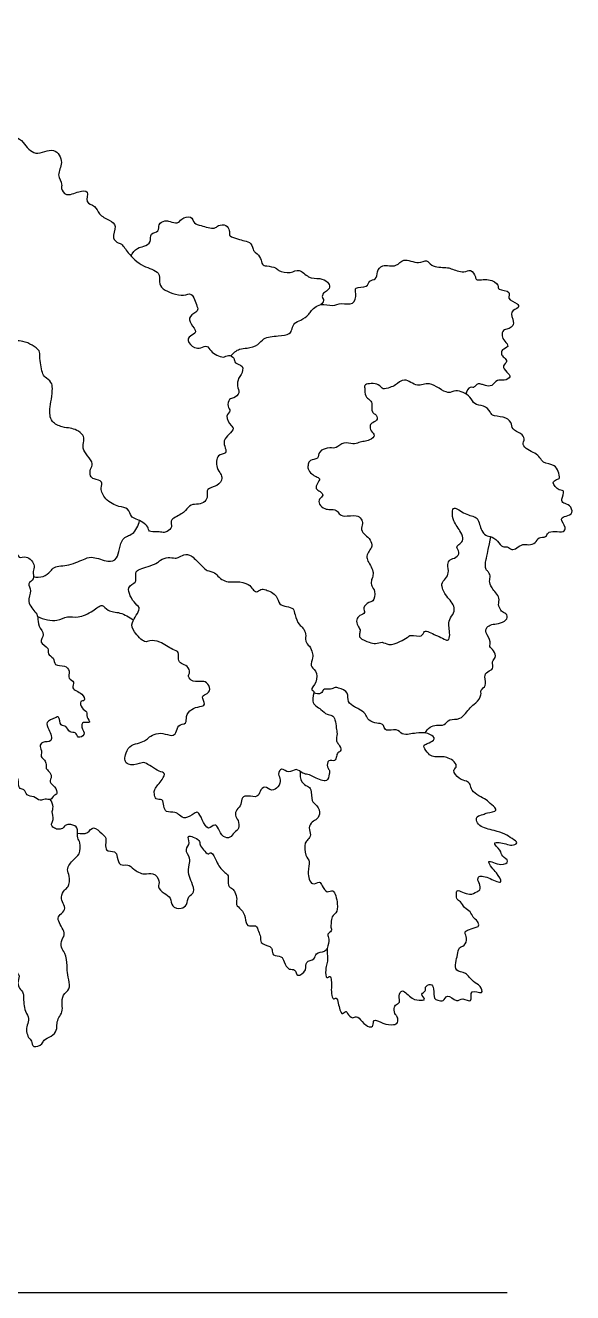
# Model space of a CAD drawing. Header units: millimetres. Extents: x 34 to 295, y 0 to 64.
# Drawn here: x 51.13 to 58.48, y 23.95 to 40.98 of the extents above; entities that cross this region are included whole.
import ezdxf

# ---------------------------------------------------------------- set-up
doc = ezdxf.new("R2010")
doc.units = ezdxf.units.MM
doc.layers.add('AG-DIAGRAM', color=7, linetype='Continuous', true_color=0xfecc66)
doc.layers.add('AG-PLANTS', color=7, linetype='Continuous', true_color=0x66ccff)

msp = doc.modelspace()

# ---------------------------------------------------------------- linework, layer by layer
at = {"layer": 'AG-DIAGRAM'}
msp.add_lwpolyline([(37.015, 23.945), (57.603, 23.945)], dxfattribs=at)
at = {"layer": 'AG-PLANTS'}
for points, knots in [([(44.904, 35.562), (44.883, 35.518), (44.831, 35.413), (44.607, 35.448), (44.555, 35.352), (44.42, 35.368), (44.355, 35.378), (44.253, 35.359), (44.204, 35.33), (44.102, 35.385), (44.073, 35.469), (43.966, 35.524), (43.857, 35.554), (43.737, 35.586), (43.693, 35.687), (43.501, 35.702), (43.387, 35.696), (43.306, 35.771), (43.249, 35.849), (42.916, 35.869), (42.829, 35.87), (42.623, 36.048), (42.42, 35.986), (42.259, 36.093), (42.157, 36.193), (42.381, 36.245), (42.379, 36.343), (42.506, 36.334), (42.47, 36.421), (42.402, 36.453), (42.351, 36.505), (42.286, 36.633), (42.415, 36.686), (42.345, 36.737), (42.269, 36.771), (42.121, 36.752), (41.98, 36.78), (41.877, 36.831), (41.983, 36.923), (42.088, 37.009), (42.189, 37.105), (42.268, 37.135), (42.234, 37.276), (42.052, 37.268), (42.06, 37.467), (42.064, 37.549), (41.965, 37.608), (42.139, 37.684), (42.261, 37.758), (42.229, 37.844), (42.176, 37.921), (42.336, 37.925), (42.53, 38.011), (42.702, 37.937), (42.78, 37.933), (42.974, 37.913), (42.988, 38.07), (42.844, 38.146), (42.996, 38.181), (43.014, 38.313), (43.207, 38.301), (43.227, 38.425), (43.174, 38.526), (43.425, 38.535), (43.388, 38.713), (43.527, 38.829), (43.712, 38.862), (43.82, 38.967), (43.678, 39.037), (43.621, 39.096), (43.671, 39.179), (43.833, 39.215), (43.867, 39.324), (43.904, 39.397), (43.907, 39.547), (43.792, 39.609), (43.728, 39.625), (43.691, 39.706), (43.62, 39.789), (43.874, 39.784), (44.089, 39.814), (44.231, 39.731), (44.413, 39.777), (44.494, 39.823), (44.787, 39.761), (44.988, 39.897), (45.132, 39.864), (45.619, 39.81), (45.704, 40.026), (45.838, 40.107), (45.978, 40.21), (45.871, 40.332), (45.906, 40.447), (46.021, 40.513), (45.918, 40.602), (46.065, 40.717), (46.192, 40.706), (46.257, 40.823), (46.273, 40.955), (46.416, 41), (46.607, 40.905), (46.692, 41.013), (46.866, 40.879), (47.194, 40.854), (47.325, 40.989), (47.489, 40.856), (47.78, 40.845), (47.863, 40.917), (48.051, 40.788), (47.987, 40.688), (47.977, 40.609), (48.029, 40.564), (48.224, 40.641), (48.283, 40.769), (48.426, 40.761), (48.502, 40.937), (48.632, 40.875), (48.557, 40.766), (48.45, 40.631), (48.342, 40.474), (48.456, 40.356), (48.328, 40.232), (48.498, 40.143), (48.626, 40.276), (48.664, 40.317), (48.832, 40.281), (48.958, 40.318), (48.953, 40.47), (49.21, 40.365), (49.247, 40.533), (49.273, 40.68), (49.503, 40.638), (49.521, 40.601), (49.718, 40.587), (49.756, 40.688), (49.971, 40.721), (50.067, 40.797), (50.111, 40.652), (50.042, 40.519), (49.978, 40.389), (49.841, 40.332), (49.909, 40.192), (49.811, 40.131), (49.722, 40.099), (49.717, 39.934), (49.765, 39.87), (49.944, 39.952), (49.98, 40.143), (50.181, 40.123), (50.318, 40.139), (50.361, 40.317), (50.617, 40.243), (50.485, 40.054), (50.609, 39.95), (50.722, 39.935), (50.712, 39.739), (50.802, 39.703), (50.837, 39.508), (50.894, 39.389), (51.005, 39.502), (51.107, 39.407), (51.251, 39.197), (51.521, 39.374), (51.654, 39.13), (51.539, 38.981), (51.632, 38.847), (51.6, 38.79), (51.679, 38.671), (51.833, 38.755), (51.998, 38.77), (51.917, 38.589), (52.079, 38.566), (52.108, 38.431), (52.256, 38.369), (52.369, 38.287), (52.279, 38.123), (52.377, 38.054), (52.428, 38.047), (52.512, 37.91), (52.694, 37.733), (52.944, 37.681), (52.924, 37.529), (52.96, 37.422), (53.253, 37.322), (53.368, 37.411), (53.435, 37.207), (53.458, 37.137), (53.318, 37.081), (53.343, 36.966), (53.454, 36.854), (53.338, 36.812), (53.293, 36.742), (53.397, 36.637), (53.484, 36.642), (53.579, 36.688), (53.611, 36.594), (53.788, 36.493), (53.852, 36.564), (53.945, 36.515), (53.931, 36.432), (54.073, 36.418), (54.034, 36.282), (53.989, 36.239), (53.965, 36.132), (54.023, 36.042), (53.931, 35.965), (53.864, 35.968), (53.837, 35.857), (53.9, 35.8), (53.804, 35.73), (53.889, 35.603), (53.938, 35.561), (53.865, 35.482), (53.783, 35.405), (53.813, 35.304), (53.84, 35.219), (53.689, 35.22), (53.693, 35.032), (53.752, 34.955), (53.784, 34.892), (53.714, 34.777), (53.552, 34.764), (53.583, 34.653), (53.547, 34.575), (53.454, 34.536), (53.348, 34.552), (53.284, 34.457), (53.226, 34.412), (53.146, 34.371), (53.068, 34.325), (53.11, 34.235), (53.036, 34.173), (52.978, 34.162), (52.906, 34.18), (52.777, 34.167), (52.793, 34.252), (52.618, 34.353), (52.544, 34.369), (52.517, 34.503), (52.378, 34.503), (52.197, 34.599), (52.129, 34.755), (52.18, 34.858), (52.048, 34.878), (51.995, 34.922), (51.996, 35.019), (52.048, 35.092), (51.962, 35.197), (51.888, 35.293), (51.921, 35.394), (51.91, 35.479), (51.819, 35.544), (51.73, 35.57), (51.624, 35.576), (51.479, 35.643), (51.457, 35.744), (51.452, 35.827), (51.482, 35.959), (51.494, 36.1), (51.486, 36.188), (51.386, 36.254), (51.35, 36.312), (51.314, 36.527), (51.331, 36.612), (51.214, 36.687), (51.098, 36.748), (50.905, 36.74), (50.81, 36.664), (50.828, 36.591), (50.74, 36.525), (50.554, 36.578), (50.562, 36.439), (50.456, 36.371), (50.334, 36.41), (50.313, 36.572), (50.139, 36.56), (50.067, 36.688), (49.975, 36.734), (49.871, 36.732), (49.823, 36.773), (49.761, 36.861), (49.719, 36.95), (49.628, 36.989), (49.571, 37.008), (49.507, 37.037), (49.386, 37.07), (49.347, 37.104), (49.307, 37.143), (49.193, 37.17), (49.06, 37.189), (49.036, 37.29), (49.029, 37.378), (49.072, 37.435), (48.994, 37.496), (49.039, 37.557), (49.093, 37.627), (49.07, 37.691), (48.989, 37.754), (48.926, 37.803), (48.946, 37.901), (48.628, 37.894), (48.554, 38.03), (48.307, 38.062), (48.366, 37.946), (48.175, 37.955), (48.069, 37.931), (48.091, 37.79), (47.957, 37.746), (47.845, 37.678), (47.825, 37.57), (47.86, 37.485), (47.775, 37.439), (47.838, 37.344), (47.928, 37.313), (48.117, 37.284), (48.124, 37.235), (48.211, 37.102), (48.346, 37.189), (48.473, 37.044), (48.537, 37.02), (48.636, 36.992), (48.693, 36.918), (48.711, 36.877)], [0, 0, 0, 0, 0.51547, 1.107282, 1.512801, 1.975847, 2.339963, 2.759761, 3.073538, 3.499727, 3.89588, 4.345979, 4.809599, 5.264192, 5.681508, 6.251353, 6.710741, 7.125966, 7.541191, 8.293333, 8.719454, 9.376015, 9.976659, 10.563825, 10.95838, 11.515674, 11.890511, 12.281547, 12.610807, 12.980708, 13.353152, 13.814035, 14.219632, 14.531026, 14.925835, 15.440162, 15.967623, 16.34246, 16.776108, 17.300567, 17.79992, 18.155094, 18.588103, 19.093243, 19.637465, 20.027629, 20.374633, 20.89371, 21.393729, 21.767276, 22.10054, 22.561423, 23.198723, 23.750312, 24.146215, 24.687995, 25.137407, 25.574397, 25.987647, 26.440682, 26.96697, 27.393292, 27.763297, 28.32836, 28.825187, 29.366941, 29.965409, 30.390687, 30.867349, 31.23358, 31.600312, 32.134212, 32.562856, 32.953212, 33.445814, 33.907176, 34.243801, 34.646809, 34.979845, 35.573142, 36.227339, 36.756502, 37.311709, 37.72328, 38.435244, 39.068279, 39.593766, 40.491138, 41.08314, 41.620201, 42.121321, 42.598844, 43.04386, 43.472628, 43.859426, 44.372166, 44.842542, 45.301708, 45.773675, 46.253008, 46.844665, 47.258827, 47.845367, 48.607568, 49.127054, 49.702812, 50.411525, 50.834548, 51.398087, 51.819741, 52.180291, 52.47867, 53.06697, 53.555736, 54.019976, 54.555392, 54.944767, 55.371306, 55.959294, 56.509239, 56.982931, 57.452849, 57.923605, 58.475447, 58.781575, 59.323133, 59.783848, 60.197674, 60.793423, 61.282866, 61.761622, 62.343511, 62.631846, 63.178133, 63.593295, 64.2106, 64.617546, 65.054047, 65.582781, 66.096517, 66.560361, 67.017134, 67.430961, 67.832263, 68.347629, 68.675616, 69.220732, 69.772574, 70.331313, 70.808981, 71.314883, 71.863489, 72.407033, 72.892577, 73.312957, 73.849865, 74.239909, 74.836667, 75.253152, 75.690792, 76.151749, 76.780874, 77.442666, 78.034133, 78.58729, 79.079416, 79.400616, 79.83019, 80.380878, 80.834416, 81.307157, 81.76952, 82.238677, 82.770997, 83.229092, 83.750202, 84.159869, 84.4526, 84.965276, 85.661913, 86.294212, 86.755678, 87.191227, 87.909844, 88.343301, 88.905576, 89.250063, 89.709237, 90.137426, 90.609031, 91.007589, 91.35742, 91.829372, 92.229237, 92.61576, 93.001107, 93.574184, 93.946326, 94.326952, 94.668866, 95.09765, 95.536313, 95.88675, 96.310977, 96.719961, 97.137277, 97.466536, 97.876655, 98.218569, 98.60446, 99.097632, 99.407813, 99.811921, 100.257856, 100.681331, 101.019138, 101.450083, 101.979272, 102.402953, 102.73409, 103.195185, 103.685922, 104.080477, 104.461197, 104.87289, 105.296366, 105.72515, 106.09402, 106.503232, 106.871478, 107.247592, 107.632939, 107.953718, 108.330611, 108.769274, 109.092081, 109.675512, 110.045516, 110.483499, 110.953259, 111.559156, 112.094255, 112.477018, 112.912082, 113.258075, 113.655141, 114.030332, 114.50162, 114.964667, 115.383437, 115.762326, 116.196132, 116.603079, 117.043991, 117.56325, 117.974822, 118.357585, 118.852872, 119.362766, 119.750384, 120.187739, 120.550135, 121.168447, 121.552337, 122.017446, 122.517365, 123.099254, 123.533061, 123.862165, 124.27098, 124.801793, 125.222173, 125.667549, 126.106225, 126.595668, 127.100279, 127.593022, 128.017467, 128.436452, 128.766079, 129.202747, 129.624988, 130.035658, 130.3618, 130.723783, 131.196185, 131.496502, 131.800407, 132.264262, 132.739105, 133.144039, 133.542607, 133.863613, 134.230115, 134.570622, 134.963013, 135.285555, 135.719409, 136.087655, 136.42092, 137.107545, 137.662054, 138.228123, 138.546351, 139.07732, 139.497048, 139.934598, 140.411804, 140.893167, 141.320426, 141.696833, 142.049069, 142.440192, 142.880691, 143.442175, 143.728921, 144.207651, 144.680835, 145.229613, 145.588106, 146.004849, 146.497836, 146.497836, 146.497836, 146.497836]), ([(52.548, 37.882), (52.567, 37.923), (52.63, 37.999), (52.719, 38.004), (52.829, 38.062), (52.79, 38.195), (52.94, 38.199), (52.902, 38.314), (53.004, 38.363), (53.069, 38.349), (53.178, 38.307), (53.219, 38.388), (53.367, 38.435), (53.392, 38.31), (53.489, 38.294), (53.671, 38.234), (53.717, 38.3), (53.834, 38.311), (53.875, 38.226), (53.87, 38.177), (53.876, 38.143), (53.986, 38.108), (54.067, 38.087), (54.174, 38.065), (54.189, 37.948), (54.227, 37.928), (54.301, 37.854), (54.301, 37.762), (54.372, 37.746), (54.5, 37.732), (54.528, 37.678), (54.694, 37.637), (54.811, 37.728), (54.928, 37.574), (55.082, 37.59), (55.195, 37.541), (55.231, 37.461), (55.177, 37.407), (55.146, 37.398), (55.102, 37.335), (55.155, 37.283), (55.115, 37.241), (55.097, 37.229)], [0, 0, 0, 0, 0.493238, 0.896951, 1.33149, 1.756599, 2.180279, 2.571403, 2.976922, 3.335302, 3.7551, 4.137226, 4.605373, 5.014052, 5.430795, 5.996691, 6.349521, 6.771343, 7.156052, 7.450632, 7.672268, 8.110745, 8.523649, 8.940208, 9.365051, 9.639665, 10.062831, 10.443469, 10.782922, 11.252586, 11.574681, 12.099815, 12.570609, 13.099437, 13.621893, 14.080618, 14.440685, 14.781073, 15.032482, 15.36663, 15.689514, 16.035569, 16.035569, 16.035569, 16.035569]), ([(53.889, 36.54), (53.92, 36.579), (54.006, 36.643), (54.105, 36.636), (54.267, 36.681), (54.323, 36.788), (54.521, 36.809), (54.686, 36.819), (54.713, 36.903), (54.74, 36.989), (54.831, 37.013), (54.938, 37.088), (54.956, 37.138), (55.095, 37.266), (55.259, 37.193), (55.369, 37.263), (55.549, 37.205), (55.58, 37.373), (55.541, 37.477), (55.734, 37.448), (55.741, 37.558), (55.851, 37.561), (55.852, 37.673), (55.921, 37.781), (56.124, 37.719), (56.202, 37.871), (56.41, 37.76), (56.528, 37.848), (56.577, 37.731), (56.787, 37.729), (56.847, 37.717), (57.021, 37.641), (57.112, 37.719), (57.185, 37.605), (57.176, 37.544), (57.36, 37.588), (57.494, 37.501), (57.47, 37.416), (57.673, 37.42), (57.588, 37.293), (57.745, 37.254), (57.772, 37.179), (57.621, 37.145), (57.701, 37), (57.675, 36.929), (57.614, 36.9), (57.545, 36.893), (57.524, 36.802), (57.566, 36.738), (57.643, 36.658), (57.529, 36.629), (57.519, 36.559), (57.56, 36.517), (57.62, 36.46), (57.526, 36.406), (57.594, 36.319), (57.671, 36.255), (57.558, 36.197), (57.465, 36.231), (57.404, 36.122), (57.338, 36.133), (57.31, 36.139)], [0, 0, 0, 0, 0.516204, 0.945713, 1.474691, 1.918499, 2.509909, 3.038183, 3.408188, 3.791427, 4.197957, 4.669859, 4.988086, 5.531128, 6.067364, 6.540253, 7.059144, 7.554309, 7.924621, 8.425097, 8.808337, 9.191577, 9.607599, 10.047976, 10.61327, 11.090476, 11.690423, 12.138048, 12.544578, 13.133788, 13.501303, 14.058838, 14.467822, 14.905558, 15.177005, 15.717314, 16.226913, 16.54706, 17.046579, 17.428612, 17.914978, 18.216434, 18.655158, 19.14039, 19.490828, 19.828905, 20.164532, 20.534947, 20.920838, 21.296168, 21.684213, 22.00671, 22.334798, 22.670426, 23.027898, 23.439368, 23.8107, 24.215044, 24.620564, 25.046078, 25.439954, 25.439954, 25.439954, 25.439954]), ([(47.93, 36.747), (47.888, 36.754), (47.822, 36.766), (47.704, 36.674), (47.541, 36.678), (47.443, 36.584), (47.347, 36.569), (47.301, 36.494), (47.306, 36.408), (47.37, 36.349), (47.261, 36.293), (47.248, 36.228), (47.271, 36.142), (47.207, 36.077), (47.103, 36.127), (47.004, 36.027), (47.022, 35.929), (46.95, 35.907), (46.928, 35.783), (47.021, 35.633), (47.167, 35.628), (47.1, 35.467), (47.229, 35.403), (47.252, 35.342), (47.216, 35.255), (47.056, 35.33), (47.008, 35.405), (46.902, 35.377), (46.888, 35.504), (46.778, 35.47), (46.77, 35.366), (46.648, 35.41), (46.575, 35.276), (46.465, 35.321), (46.402, 35.187), (46.294, 35.196), (46.194, 35.102), (46.073, 35.112), (46.056, 34.964), (45.936, 34.94), (45.993, 34.826), (45.826, 34.751), (45.897, 34.611), (45.735, 34.575), (45.75, 34.395), (45.649, 34.315), (45.637, 34.097), (45.754, 34.161), (45.799, 34.09), (45.912, 33.999), (45.796, 33.875), (45.848, 33.708), (45.774, 33.573), (45.949, 33.496), (45.901, 33.341), (45.957, 33.357), (46.009, 33.258), (46.167, 33.416), (46.194, 33.131), (46.01, 33.041), (46.099, 32.809), (45.951, 32.749), (46.001, 32.542), (45.87, 32.513), (45.725, 32.366), (45.716, 32.208), (45.878, 32.282), (45.863, 32.103), (46.083, 32.209), (46.159, 32.033), (46.264, 32.113), (46.438, 31.896), (46.544, 31.901), (46.65, 31.986), (46.758, 31.954), (46.772, 31.812), (46.723, 31.74), (46.778, 31.636), (46.911, 31.69), (46.916, 31.528), (47.087, 31.647), (46.995, 31.463), (47.01, 31.352), (47.105, 31.393), (47.263, 31.235), (47.414, 31.399), (47.477, 31.264), (47.64, 31.461), (47.717, 31.247), (47.838, 31.463), (47.869, 31.248), (47.805, 31.235), (47.829, 31.193), (47.879, 31.107), (47.848, 31.038), (47.905, 31.007), (47.98, 31.002), (48.042, 31.168), (48.121, 31.125), (48.222, 31.247), (48.259, 31.187), (48.31, 31.251), (48.357, 31.271), (48.415, 31.213), (48.506, 31.255), (48.458, 31.33), (48.595, 31.291), (48.55, 31.386), (48.622, 31.423), (48.768, 31.389), (48.752, 31.502), (48.895, 31.454), (48.738, 31.638), (48.781, 31.74), (48.624, 31.8), (48.633, 31.947), (48.543, 31.966), (48.442, 32.1), (48.543, 32.17), (48.632, 32.166), (48.675, 32.253), (48.737, 32.151), (48.878, 32.172), (48.797, 32.023), (48.99, 32.057), (48.981, 31.926), (49.067, 31.925), (49.065, 31.827), (49.141, 31.76), (49.159, 31.697), (49.234, 31.681), (49.279, 31.798), (49.364, 31.899), (49.462, 31.896), (49.485, 32.038), (49.605, 32.049), (49.642, 31.994), (49.74, 32.097), (49.804, 31.966), (49.711, 31.918), (49.806, 31.833), (49.731, 31.786), (49.776, 31.677), (49.701, 31.655), (49.619, 31.638), (49.641, 31.538), (49.539, 31.518), (49.549, 31.439), (49.599, 31.385), (49.692, 31.295), (49.807, 31.25), (49.759, 31.08), (49.827, 31.005), (49.908, 31.032), (49.949, 30.863), (50.119, 30.882), (50.132, 30.816), (50.126, 30.698), (50.244, 30.713), (50.258, 30.639), (50.31, 30.583), (50.397, 30.59), (50.448, 30.651), (50.44, 30.72), (50.573, 30.717), (50.55, 30.799), (50.616, 30.828), (50.649, 30.874), (50.64, 30.968), (50.717, 30.94), (50.733, 31.023), (50.779, 31.12), (50.81, 31.043), (50.938, 31.046), (50.878, 30.918), (51.042, 30.874), (51.03, 30.8), (51.048, 30.709), (51.119, 30.717), (51.141, 30.618), (51.245, 30.625), (51.323, 30.546), (51.392, 30.592), (51.47, 30.558), (51.509, 30.634), (51.569, 30.648), (51.531, 30.756), (51.435, 30.804), (51.494, 30.886), (51.449, 30.954), (51.4, 30.989), (51.41, 31.047), (51.393, 31.11), (51.324, 31.149), (51.36, 31.215), (51.312, 31.286), (51.353, 31.362), (51.514, 31.336), (51.45, 31.519), (51.383, 31.621), (51.527, 31.665), (51.585, 31.708), (51.592, 31.55), (51.685, 31.578), (51.714, 31.46), (51.812, 31.494), (51.823, 31.388), (51.951, 31.442), (51.874, 31.541), (51.892, 31.63), (52.029, 31.591), (51.939, 31.685), (51.969, 31.761), (51.878, 31.792), (51.855, 31.906), (51.938, 31.895), (51.902, 32.015), (51.726, 32.054), (51.806, 32.164), (51.688, 32.195), (51.735, 32.304), (51.662, 32.387), (51.511, 32.361), (51.52, 32.487), (51.413, 32.522), (51.46, 32.62), (51.293, 32.682), (51.407, 32.796), (51.291, 32.9), (51.302, 33.022), (51.276, 33.085), (51.131, 33.232), (51.228, 33.377), (51.141, 33.482), (51.263, 33.533), (51.214, 33.643), (51.28, 33.717), (51.145, 33.871), (51.032, 33.798), (50.993, 33.965), (50.798, 33.938), (50.729, 34.036), (50.808, 34.135), (50.711, 34.241), (50.806, 34.358), (50.701, 34.423), (50.731, 34.552), (50.616, 34.541), (50.559, 34.611), (50.465, 34.549), (50.355, 34.623), (50.32, 34.553), (50.166, 34.529), (50.191, 34.664), (50.086, 34.625), (50.028, 34.742), (49.926, 34.73), (49.797, 34.767), (49.755, 34.858), (49.869, 34.865), (49.825, 34.965), (49.923, 34.981), (49.871, 35.086), (49.964, 35.144), (49.936, 35.252), (49.835, 35.348), (49.914, 35.405), (49.907, 35.481), (49.838, 35.531), (49.823, 35.621), (49.89, 35.698), (49.801, 35.819), (49.914, 35.848), (49.957, 35.914), (49.91, 35.997), (50.032, 36.043), (49.956, 36.167), (49.858, 36.162), (49.778, 36.222), (49.689, 36.271), (49.612, 36.237), (49.533, 36.228), (49.478, 36.287), (49.386, 36.288), (49.33, 36.246), (49.236, 36.289), (49.186, 36.257), (49.076, 36.213), (49.019, 36.258), (48.951, 36.254), (48.9, 36.315), (48.962, 36.367), (49.037, 36.401), (49.034, 36.461), (48.939, 36.5), (49.022, 36.56), (48.929, 36.601), (48.981, 36.76), (48.901, 36.812), (48.879, 36.904), (48.706, 36.899), (48.69, 36.829), (48.529, 36.871), (48.504, 36.786), (48.422, 36.807), (48.384, 36.745), (48.376, 36.639), (48.287, 36.695), (48.209, 36.618), (48.117, 36.716), (47.986, 36.738), (47.93, 36.747)], [0, 0, 0, 0, 0.437736, 0.934605, 1.467956, 1.950758, 2.355102, 2.731509, 3.120264, 3.452257, 3.865728, 4.205408, 4.593454, 4.948162, 5.370192, 5.831658, 6.222781, 6.544345, 6.990103, 7.539949, 7.975498, 8.443441, 8.915195, 9.244454, 9.583736, 10.104515, 10.504055, 10.882493, 11.284936, 11.659783, 12.037348, 12.446332, 12.921906, 13.321814, 13.78464, 14.201899, 14.688177, 15.110961, 15.578063, 15.982173, 16.371593, 16.878035, 17.316495, 17.777904, 18.298343, 18.793035, 19.322935, 19.697874, 20.067658, 20.530587, 21.021343, 21.571738, 22.039809, 22.559122, 23.018573, 23.252924, 23.631687, 24.116127, 24.682078, 25.256478, 25.842629, 26.307914, 26.856272, 27.298804, 27.916887, 28.342531, 28.78087, 29.197375, 29.751117, 30.250395, 30.639641, 31.304932, 31.722378, 32.198142, 32.598211, 33.072255, 33.462538, 33.858494, 34.289351, 34.703042, 35.129568, 35.621532, 36.031064, 36.391308, 36.971122, 37.502119, 37.879113, 38.427128, 38.88923, 39.355392, 39.830839, 40.120429, 40.370079, 40.795331, 41.132112, 41.434592, 41.775259, 42.287635, 42.632626, 43.111186, 43.371374, 43.716, 44.001427, 44.362547, 44.724746, 45.008465, 45.390253, 45.718969, 46.062782, 46.534543, 46.877571, 47.224772, 47.769176, 48.189478, 48.678928, 49.144457, 49.528963, 50.024779, 50.431102, 50.829947, 51.162143, 51.56134, 51.984271, 52.378776, 52.851651, 53.259038, 53.586557, 53.968316, 54.392806, 54.725064, 55.030897, 55.486099, 55.970822, 56.347992, 56.811174, 57.227965, 57.523984, 57.943074, 58.347245, 58.70769, 59.098309, 59.433637, 59.843029, 60.176742, 60.537043, 60.904499, 61.283533, 61.611814, 61.978772, 62.464685, 62.899124, 63.422078, 63.805647, 64.135369, 64.633629, 65.131835, 65.444138, 65.861162, 66.253946, 66.589778, 66.94759, 67.322852, 67.684835, 67.992557, 68.411171, 68.732177, 69.067739, 69.391091, 69.7492, 70.041928, 70.416672, 70.794237, 71.097165, 71.511641, 71.907018, 72.392663, 72.738742, 73.115495, 73.421952, 73.798705, 74.206818, 74.625544, 74.979101, 75.333666, 75.692958, 75.984609, 76.39387, 76.800394, 77.16785, 77.531874, 77.847551, 78.157299, 78.49573, 78.837125, 79.165911, 79.539226, 79.883729, 80.331292, 80.848139, 81.272453, 81.748286, 82.035977, 82.483964, 82.826535, 83.23155, 83.589238, 83.944605, 84.326926, 84.757535, 85.104438, 85.486215, 85.858797, 86.211599, 86.59573, 86.986403, 87.273539, 87.669994, 88.18473, 88.560811, 88.937522, 89.346914, 89.756285, 90.223287, 90.628221, 91.024232, 91.390038, 91.861271, 92.291058, 92.775425, 93.228555, 93.580957, 94.151078, 94.666274, 95.084282, 95.487146, 95.903886, 96.287395, 96.825977, 97.233094, 97.694503, 98.252141, 98.653483, 99.082104, 99.53943, 99.989447, 100.404576, 100.825038, 101.217823, 101.588146, 101.999061, 102.435934, 102.7747, 103.229689, 103.613379, 103.969691, 104.409682, 104.825358, 105.318438, 105.656869, 106.019352, 106.378836, 106.71446, 107.105155, 107.502259, 107.926045, 108.386431, 108.745336, 109.08718, 109.47026, 109.851252, 110.255863, 110.696869, 111.089871, 111.445187, 111.804672, 112.208469, 112.641314, 113.051843, 113.473942, 113.888332, 114.26753, 114.630435, 114.998521, 115.385484, 115.730805, 116.132547, 116.459555, 116.902348, 117.24902, 117.590864, 117.914491, 118.265229, 118.644263, 118.929381, 119.294514, 119.613484, 119.954371, 120.461734, 120.847181, 121.230897, 121.735233, 122.048535, 122.541031, 122.882425, 123.22544, 123.571412, 123.950816, 124.306581, 124.696937, 125.146485, 125.732555, 125.732555, 125.732555, 125.732555]), ([(56.557, 32.826), (56.531, 32.836), (56.481, 32.851), (56.464, 32.743), (56.307, 32.8), (56.259, 32.75), (56.163, 32.694), (56.011, 32.638), (55.925, 32.706), (55.831, 32.662), (55.753, 32.686), (55.614, 32.738), (55.616, 32.804), (55.636, 32.857), (55.588, 32.91), (55.571, 32.994), (55.618, 33.052), (55.707, 33.079), (55.656, 33.154), (55.741, 33.237), (55.809, 33.227), (55.84, 33.381), (55.776, 33.439), (55.773, 33.516), (55.8, 33.576), (55.807, 33.644), (55.767, 33.724), (55.719, 33.794), (55.714, 33.865), (55.759, 33.932), (55.794, 33.979), (55.769, 34.071), (55.694, 34.131), (55.63, 34.199), (55.67, 34.284), (55.645, 34.35), (55.578, 34.409), (55.416, 34.372), (55.341, 34.411), (55.312, 34.473), (55.221, 34.473), (55.151, 34.478), (55.072, 34.539), (55.07, 34.618), (55.145, 34.664), (55.091, 34.719), (55.018, 34.75), (55.052, 34.826), (55.099, 34.889), (55.031, 34.917), (54.977, 34.949), (54.916, 35.016), (54.93, 35.081), (54.946, 35.145), (55.078, 35.145), (55.057, 35.266), (55.224, 35.315), (55.307, 35.285), (55.402, 35.397), (55.53, 35.343), (55.609, 35.375), (55.684, 35.392), (55.753, 35.397), (55.845, 35.476), (55.763, 35.524), (55.754, 35.609), (55.794, 35.642), (55.88, 35.682), (55.831, 35.761), (55.776, 35.778), (55.794, 35.904), (55.755, 35.952), (55.688, 35.993), (55.693, 36.104), (55.675, 36.168), (55.891, 36.176), (55.924, 36.074), (56.032, 36.12), (56.103, 36.137), (56.226, 36.264), (56.398, 36.098), (56.558, 36.22), (56.809, 35.998), (56.907, 36.103), (57.121, 36.001), (57.151, 35.878), (57.291, 35.878), (57.379, 35.794), (57.395, 35.727), (57.555, 35.726), (57.67, 35.658), (57.662, 35.541), (57.79, 35.505), (57.85, 35.426), (57.798, 35.343), (57.881, 35.272), (57.974, 35.235), (58.051, 35.173), (58.078, 35.093), (58.254, 35.081), (58.283, 34.99), (58.325, 34.89), (58.265, 34.879), (58.193, 34.835), (58.296, 34.723), (58.389, 34.736), (58.323, 34.611), (58.359, 34.55), (58.45, 34.543), (58.5, 34.416), (58.397, 34.388), (58.299, 34.355), (58.405, 34.235), (58.358, 34.161), (58.248, 34.186), (58.142, 34.172), (58.134, 34.09), (58.016, 34.112), (57.993, 34.014), (57.891, 33.993), (57.813, 34.017), (57.734, 33.955), (57.664, 33.921), (57.608, 33.984), (57.536, 33.957), (57.476, 34.057), (57.379, 34.12), (57.281, 34.12), (57.226, 34.295), (57.198, 34.379), (57.038, 34.398), (56.885, 34.531), (56.862, 34.425), (56.877, 34.315), (56.983, 34.174), (57.023, 34.07), (56.971, 34.012), (56.907, 33.97), (56.975, 33.899), (56.918, 33.819), (56.83, 33.807), (56.797, 33.732), (56.826, 33.622), (56.779, 33.543), (56.7, 33.476), (56.77, 33.32), (56.838, 33.258), (56.895, 33.175), (56.895, 33.082), (56.82, 32.997), (56.817, 32.908), (56.834, 32.822), (56.83, 32.719), (56.773, 32.713), (56.691, 32.772), (56.641, 32.783), (56.587, 32.813), (56.557, 32.826)], [0, 0, 0, 0, 0.344646, 0.702977, 1.195302, 1.531927, 1.981199, 2.509019, 2.92251, 3.322703, 3.715915, 4.212695, 4.524468, 4.825786, 5.173489, 5.55106, 5.90939, 6.269431, 6.605849, 7.029602, 7.351348, 7.830608, 8.219309, 8.571995, 8.914885, 9.258949, 9.65765, 10.049683, 10.393746, 10.769387, 11.086761, 11.476135, 11.899472, 12.28668, 12.671546, 13.014436, 13.391416, 13.927348, 14.303139, 14.631125, 15.015991, 15.378553, 15.783127, 16.135088, 16.482224, 16.805856, 17.157999, 17.516329, 17.857036, 18.168283, 18.524002, 18.909561, 19.245352, 19.566859, 19.991029, 20.387077, 20.904458, 21.294502, 21.760632, 22.23166, 22.619861, 22.984054, 23.349441, 23.751991, 24.108529, 24.475722, 24.778158, 25.151073, 25.505561, 25.807997, 26.255256, 26.583444, 26.941256, 27.377349, 27.664765, 28.225138, 28.615422, 29.02275, 29.406635, 29.909623, 30.487287, 31.029171, 31.734785, 32.177399, 32.785302, 33.234313, 33.702611, 34.157922, 34.476149, 34.991582, 35.464765, 35.875562, 36.339391, 36.732241, 37.104685, 37.510594, 37.948577, 38.358697, 38.727566, 39.251049, 39.661244, 40.060375, 40.349732, 40.680869, 41.153216, 41.488844, 41.926393, 42.252098, 42.640676, 43.063603, 43.467947, 43.830655, 44.302656, 44.631477, 45.07433, 45.491073, 45.81511, 46.218586, 46.600712, 47.009772, 47.385886, 47.799944, 48.15218, 48.505009, 48.836432, 49.268928, 49.724404, 50.113778, 50.66331, 51.046826, 51.578732, 52.122567, 52.460778, 52.917351, 53.485728, 53.910499, 54.267972, 54.594874, 54.957254, 55.335597, 55.724175, 56.079812, 56.522904, 56.919225, 57.321668, 57.841005, 58.263035, 58.675027, 59.068902, 59.509401, 59.898775, 60.310766, 60.712329, 60.98481, 61.403691, 61.717132, 62.127295, 62.127295, 62.127295, 62.127295]), ([(57.31, 36.139), (57.294, 36.146), (57.263, 36.155), (57.212, 36.174), (57.177, 36.136), (57.142, 36.105), (57.1, 36.134), (57.054, 36.061), (57.05, 36.025)], [25.439954, 25.439954, 25.439954, 25.439954, 25.744288, 26.037963, 26.333241, 26.606746, 26.857569, 27.295719, 27.295719, 27.295719, 27.295719]), ([(51.239, 33.571), (51.28, 33.562), (51.368, 33.56), (51.469, 33.639), (51.512, 33.716), (51.722, 33.714), (51.931, 33.816), (52.037, 33.847), (52.236, 33.762), (52.385, 33.794), (52.398, 34.11), (52.588, 34.123), (52.646, 34.26), (52.662, 34.324)], [0, 0, 0, 0, 0.47817, 0.943296, 1.31574, 1.913191, 2.563413, 3.004095, 3.61375, 4.082149, 4.769587, 5.296975, 5.895015, 5.895015, 5.895015, 5.895015]), ([(56.502, 31.469), (56.517, 31.499), (56.563, 31.554), (56.651, 31.581), (56.766, 31.563), (56.823, 31.671), (56.987, 31.629), (57.099, 31.821), (57.18, 31.863), (57.27, 31.978), (57.234, 32.052), (57.338, 32.101), (57.288, 32.224), (57.332, 32.302), (57.433, 32.321), (57.387, 32.435), (57.462, 32.478), (57.429, 32.58), (57.355, 32.629), (57.394, 32.701), (57.307, 32.813), (57.323, 32.895), (57.397, 32.933), (57.485, 32.936), (57.596, 32.974), (57.618, 33.067), (57.535, 33.095), (57.518, 33.121), (57.474, 33.198), (57.517, 33.289), (57.392, 33.416), (57.357, 33.509), (57.385, 33.579), (57.347, 33.647), (57.309, 33.66), (57.308, 33.792), (57.329, 33.815), (57.382, 34.109)], [0, 0, 0, 0, 0.426304, 0.830018, 1.263475, 1.682073, 2.181759, 2.777422, 3.202937, 3.686706, 4.024513, 4.414239, 4.867497, 5.248123, 5.62453, 6.029737, 6.380174, 6.78616, 7.159807, 7.497614, 7.986448, 8.345616, 8.71027, 9.118262, 9.567674, 9.921564, 10.282123, 10.52373, 10.902651, 11.299671, 11.846624, 12.26568, 12.618113, 12.969671, 13.225051, 13.692171, 13.94501, 13.94501, 13.94501, 13.94501]), ([(54.946, 32.635), (54.925, 32.654), (54.882, 32.703), (54.906, 32.802), (54.863, 32.886), (54.801, 32.923), (54.747, 33.054), (54.74, 33.149), (54.639, 33.171), (54.53, 33.189), (54.521, 33.326), (54.364, 33.396), (54.295, 33.409), (54.232, 33.351), (54.177, 33.403), (54.135, 33.479), (53.971, 33.511), (53.898, 33.495), (53.808, 33.508), (53.726, 33.558), (53.68, 33.634), (53.564, 33.647), (53.514, 33.706), (53.422, 33.793), (53.352, 33.859), (53.282, 33.882), (53.199, 33.834), (53.139, 33.813), (53.046, 33.839), (52.938, 33.796), (52.894, 33.74), (52.667, 33.675), (52.609, 33.644), (52.612, 33.539), (52.617, 33.488), (52.459, 33.438), (52.595, 33.197), (52.701, 33.149), (52.532, 32.951), (52.582, 32.831), (52.726, 32.672), (52.803, 32.72), (52.946, 32.704), (53.096, 32.586), (53.204, 32.565), (53.172, 32.455), (53.223, 32.395), (53.308, 32.377), (53.349, 32.282), (53.307, 32.247), (53.351, 32.156), (53.48, 32.166), (53.568, 32.161), (53.629, 32.054), (53.56, 31.984), (53.479, 31.963), (53.567, 31.845), (53.465, 31.822), (53.358, 31.8), (53.279, 31.697), (53.305, 31.587), (53.166, 31.586), (53.165, 31.468), (53.094, 31.421), (52.977, 31.475), (52.858, 31.459), (52.78, 31.405), (52.731, 31.357), (52.633, 31.327), (52.52, 31.301), (52.467, 31.177), (52.462, 31.102), (52.505, 31.026), (52.666, 31.053), (52.735, 31.092), (52.913, 30.943), (53.018, 30.941), (52.967, 30.836), (52.856, 30.716), (52.861, 30.657), (52.871, 30.563), (52.98, 30.59), (52.986, 30.485), (53.013, 30.396), (53.143, 30.412), (53.199, 30.363), (53.28, 30.302), (53.391, 30.39), (53.454, 30.417), (53.502, 30.305), (53.58, 30.144), (53.676, 30.262), (53.727, 30.178), (53.774, 30.066), (53.888, 30.05), (53.931, 30.136), (54.009, 30.182), (53.995, 30.296), (53.939, 30.359), (53.965, 30.441), (54.038, 30.504), (54.028, 30.614), (54.125, 30.629), (54.252, 30.595), (54.276, 30.684), (54.343, 30.775), (54.438, 30.675), (54.532, 30.74), (54.57, 30.842), (54.514, 30.91), (54.569, 31.019), (54.67, 30.91), (54.766, 31.009), (54.853, 30.918), (54.929, 30.916), (55.012, 30.873), (55.193, 30.787), (55.211, 30.918), (55.222, 30.965), (55.179, 31.007), (55.19, 31.125), (55.295, 31.076), (55.309, 31.158), (55.321, 31.206), (55.388, 31.23), (55.34, 31.322), (55.299, 31.359), (55.324, 31.463), (55.304, 31.535), (55.298, 31.648), (55.255, 31.713), (55.173, 31.711), (55.108, 31.793), (54.943, 31.875), (55.034, 32.038), (54.947, 32.043), (55.056, 32.154), (55.047, 32.309), (54.943, 32.367), (54.997, 32.482), (54.988, 32.549), (54.964, 32.609), (54.946, 32.635)], [48.264629, 48.264629, 48.264629, 48.264629, 48.6597, 49.076083, 49.469958, 49.829127, 50.32827, 50.72112, 51.128575, 51.548303, 52.004438, 52.541688, 52.893088, 53.243672, 53.570108, 53.966119, 54.497389, 54.872328, 55.264322, 55.675631, 56.068247, 56.500589, 56.873505, 57.460377, 57.460377, 57.89134, 58.293984, 58.62659, 59.038048, 59.474548, 59.84531, 60.488145, 60.823727, 61.235184, 61.519121, 61.970131, 62.613621, 63.014923, 63.625411, 64.10589, 64.69113, 65.052522, 65.546959, 66.143194, 66.538731, 66.942945, 67.296531, 67.688563, 68.080727, 68.360776, 68.729815, 69.200343, 69.59498, 70.014826, 70.410491, 70.739373, 71.159326, 71.517829, 71.974269, 72.436916, 72.830128, 73.25315, 73.67353, 74.022546, 74.490155, 74.953999, 75.359169, 75.706305, 76.130475, 76.579746, 77.053289, 77.421059, 77.773202, 78.288162, 78.657201, 79.286485, 79.662275, 80.058324, 80.60466, 80.932646, 81.295706, 81.667243, 82.060845, 82.443041, 82.889222, 83.258261, 83.650425, 84.134368, 84.439106, 84.891577, 85.398333, 85.802906, 86.159851, 86.63242, 87.031496, 87.425616, 87.814857, 88.239751, 88.61864, 88.984483, 89.397074, 89.800204, 90.182542, 90.639066, 91.016046, 91.410166, 91.839236, 92.253062, 92.675034, 93.057372, 93.430292, 93.862929, 94.291194, 94.719962, 95.078293, 95.507362, 96.046711, 96.460047, 96.751548, 97.067352, 97.459203, 97.827743, 98.163533, 98.467338, 98.771666, 99.161276, 99.479112, 99.891358, 100.270845, 100.71944, 101.070354, 101.425113, 101.858866, 102.391643, 102.880254, 103.13349, 103.593298, 104.10735, 104.52423, 104.961131, 105.315138, 105.725006, 105.725006, 105.725006, 105.725006]), ([(51.292, 33.037), (51.371, 32.997), (51.555, 32.957), (51.688, 33.049), (51.841, 33.008), (52.033, 33.099), (52.163, 33.221), (52.234, 33.092), (52.409, 33.1), (52.525, 33.027), (52.581, 32.988)], [0, 0, 0, 0, 0.691848, 1.206982, 1.715917, 2.341316, 2.848316, 3.278086, 3.821234, 4.428733, 4.428733, 4.428733, 4.428733]), ([(54.823, 30.952), (54.815, 30.906), (54.828, 30.804), (54.919, 30.754), (54.98, 30.715), (54.967, 30.549), (55.033, 30.516), (55.103, 30.407), (55.054, 30.304), (54.979, 30.28), (54.926, 30.193), (54.976, 30.1), (54.926, 30.033), (54.877, 29.993), (54.881, 29.815), (54.967, 29.74), (54.907, 29.609), (54.966, 29.397), (55.088, 29.485), (55.116, 29.415), (55.177, 29.304), (55.28, 29.389), (55.33, 29.167), (55.317, 29.046), (55.239, 29.008), (55.24, 28.917), (55.229, 28.861), (55.258, 28.804), (55.167, 28.767), (55.231, 28.693), (55.167, 28.574), (55.199, 28.442), (55.178, 28.364), (55.159, 28.294), (55.168, 28.148), (55.228, 28.22), (55.243, 28.133), (55.243, 28.064), (55.236, 27.974), (55.259, 27.876), (55.312, 27.925), (55.337, 27.83), (55.349, 27.756), (55.389, 27.669), (55.436, 27.745), (55.457, 27.695), (55.521, 27.618), (55.585, 27.679), (55.653, 27.584), (55.742, 27.504), (55.814, 27.528), (55.795, 27.64), (55.939, 27.554), (56.068, 27.541), (56.142, 27.566), (56.132, 27.657), (56.1, 27.679), (56.071, 27.766), (56.11, 27.826), (56.173, 27.842), (56.138, 27.933), (56.197, 28.048), (56.321, 27.874), (56.437, 27.878), (56.52, 27.88), (56.423, 27.966), (56.523, 27.996), (56.487, 28.057), (56.585, 28.111), (56.627, 28.027), (56.61, 27.894), (56.672, 27.88), (56.754, 27.847), (56.791, 27.98), (56.926, 27.835), (56.996, 27.926), (57.15, 27.818), (57.085, 28.051), (57.294, 27.935), (57.246, 28.086), (57.138, 28.114), (57.06, 28.258), (56.903, 28.258), (56.907, 28.388), (56.939, 28.483), (56.95, 28.594), (57.034, 28.602), (57.077, 28.71), (57.02, 28.788), (57.074, 28.821), (57.169, 28.854), (57.233, 28.868), (57.208, 28.946), (57.138, 28.985), (57.115, 29.074), (57.023, 29.112), (56.984, 29.206), (56.92, 29.227), (56.926, 29.292), (56.912, 29.387), (57.104, 29.267), (57.189, 29.34), (57.25, 29.351), (57.237, 29.452), (57.201, 29.487), (57.221, 29.566), (57.368, 29.519), (57.569, 29.418), (57.456, 29.605), (57.402, 29.646), (57.312, 29.788), (57.517, 29.67), (57.652, 29.745), (57.524, 29.812), (57.525, 29.89), (57.367, 30.025), (57.6, 29.98), (57.655, 29.949), (57.766, 29.989), (57.66, 30.054), (57.573, 30.116), (57.432, 30.159), (57.227, 30.204), (57.186, 30.295), (57.19, 30.354), (57.287, 30.373), (57.329, 30.398), (57.502, 30.416), (57.388, 30.511), (57.323, 30.573), (57.224, 30.623), (57.119, 30.688), (57.114, 30.781), (57.057, 30.828), (56.954, 30.842), (56.859, 30.967), (56.936, 31.007), (56.899, 31.094), (56.808, 31.135), (56.74, 31.158), (56.588, 31.139), (56.533, 31.206), (56.46, 31.3), (56.533, 31.327), (56.615, 31.367), (56.633, 31.412), (56.534, 31.479), (56.38, 31.471), (56.292, 31.451), (56.186, 31.442), (56.121, 31.54), (55.972, 31.481), (55.947, 31.56), (55.92, 31.599), (55.82, 31.599), (55.719, 31.653), (55.704, 31.733), (55.609, 31.792), (55.552, 31.82), (55.447, 31.886), (55.482, 32.018), (55.381, 32.063), (55.337, 32.072)], [0, 0, 0, 0, 0.502186, 0.916537, 1.262037, 1.774404, 2.129577, 2.587943, 3.007671, 3.379003, 3.777888, 4.191359, 4.549852, 4.883537, 5.42411, 5.84779, 6.34559, 6.896247, 7.305231, 7.632134, 8.069124, 8.434525, 9.008003, 9.481437, 9.839248, 10.226571, 10.553985, 10.852265, 11.198914, 11.547994, 12.026024, 12.517264, 12.884457, 13.276451, 13.709678, 13.979437, 14.305579, 14.680324, 15.101427, 15.468136, 15.722142, 16.083476, 16.497166, 16.834519, 17.138425, 17.39408, 17.793507, 18.114513, 18.539625, 19.004909, 19.314833, 19.663913, 20.132681, 20.640197, 20.975397, 21.340153, 21.60798, 21.993648, 22.338813, 22.634091, 23.028053, 23.404088, 23.94773, 24.423177, 24.707229, 25.077551, 25.41658, 25.714861, 26.087513, 26.452481, 26.924461, 27.231714, 27.591959, 27.977865, 28.469053, 28.863905, 29.3062, 29.768578, 30.244088, 30.632289, 31.086333, 31.607561, 32.084083, 32.507408, 32.955466, 33.372724, 33.725126, 34.15077, 34.528542, 34.81965, 35.260156, 35.566224, 35.900597, 36.279919, 36.665717, 37.07589, 37.494646, 37.810891, 38.145145, 38.457276, 39.012136, 39.4439, 39.741926, 40.132921, 40.436858, 40.736894, 41.254775, 41.774297, 42.260799, 42.686314, 43.082634, 43.630182, 44.056303, 44.469773, 44.868659, 45.333786, 45.853457, 46.245705, 46.601342, 46.990716, 47.447725, 47.971208, 48.577717, 48.972272, 49.26227, 49.651644, 49.991324, 50.45488, 50.862335, 51.291908, 51.739418, 52.198591, 52.585923, 52.926922, 53.3654, 53.841261, 54.161407, 54.529653, 54.94917, 55.31804, 55.819055, 56.217612, 56.629893, 56.953525, 57.364641, 57.607101, 58.034556, 58.565369, 58.979196, 59.390653, 59.814511, 60.295062, 60.630644, 60.905878, 61.32093, 61.761564, 62.130603, 62.560373, 62.918876, 63.356232, 63.803391, 64.295716, 64.295716, 64.295716, 64.295716]), ([(55.337, 32.072), (55.323, 32.079), (55.287, 32.088), (55.252, 32.053), (55.17, 32.062), (55.129, 32.057), (55.111, 31.983), (55.035, 31.997), (55.007, 32.011)], [64.295716, 64.295716, 64.295716, 64.295716, 64.590151, 64.874797, 65.254437, 65.510296, 65.83535, 66.246554, 66.246554, 66.246554, 66.246554]), ([(48.693, 29.999), (48.709, 29.957), (48.748, 29.874), (48.852, 29.839), (48.811, 29.679), (48.861, 29.623), (48.955, 29.588), (48.925, 29.457), (48.982, 29.403), (49.095, 29.336), (49.147, 29.384), (49.326, 29.228), (49.331, 29.164), (49.558, 29.186), (49.593, 29.041), (49.614, 28.932), (49.656, 28.874), (49.756, 28.867), (49.771, 28.799), (49.808, 28.731), (49.876, 28.679), (49.986, 28.779), (50.075, 28.737), (50.099, 28.654), (50.21, 28.585), (50.238, 28.663), (50.297, 28.666), (50.351, 28.698), (50.381, 28.74), (50.409, 28.789), (50.494, 28.766), (50.483, 28.857), (50.574, 28.883), (50.618, 28.869), (50.638, 28.794), (50.646, 28.726), (50.788, 28.723), (50.803, 28.645), (50.784, 28.578), (50.864, 28.513), (50.95, 28.437), (50.92, 28.358), (50.967, 28.285), (51.017, 28.245), (51.057, 28.2), (51.017, 28.106), (51.046, 28.038), (51.105, 27.976), (51.1, 27.92), (51.113, 27.722), (51.19, 27.636), (51.149, 27.542), (51.139, 27.458), (51.166, 27.372), (51.217, 27.334), (51.224, 27.225), (51.364, 27.281), (51.368, 27.35), (51.482, 27.385), (51.557, 27.468), (51.549, 27.563), (51.573, 27.647), (51.632, 27.718), (51.621, 27.822), (51.623, 27.952), (51.734, 28.02), (51.712, 28.151), (51.687, 28.278), (51.692, 28.342), (51.672, 28.516), (51.599, 28.58), (51.617, 28.697), (51.681, 28.781), (51.544, 28.955), (51.589, 29.031), (51.678, 29.09), (51.634, 29.182), (51.599, 29.259), (51.647, 29.368), (51.715, 29.392), (51.732, 29.548), (51.682, 29.628), (51.723, 29.707), (51.777, 29.773), (51.867, 29.835), (51.873, 29.996), (51.822, 30.053), (51.833, 30.15), (51.822, 30.216), (51.716, 30.249), (51.662, 30.229), (51.632, 30.18), (51.561, 30.17), (51.535, 30.184), (51.477, 30.209), (51.48, 30.258), (51.509, 30.305), (51.497, 30.369), (51.484, 30.414), (51.511, 30.477), (51.484, 30.548), (51.463, 30.577)], [0, 0, 0, 0, 0.489427, 0.891977, 1.393217, 1.746782, 2.134105, 2.581364, 2.955067, 3.416753, 3.727134, 4.346551, 4.666208, 5.239959, 5.722909, 6.172926, 6.516167, 6.911847, 7.242139, 7.617207, 7.969218, 8.45031, 8.824729, 9.224531, 9.652806, 9.976057, 10.289364, 10.622368, 10.929973, 11.227996, 11.562378, 11.90088, 12.282377, 12.555881, 12.916052, 13.241306, 13.703683, 14.044191, 14.377103, 14.79567, 15.236061, 15.595646, 15.976959, 16.319861, 16.627114, 17.032817, 17.39616, 17.770904, 18.087702, 18.676696, 19.120482, 19.523345, 19.918142, 20.30785, 20.645203, 21.019947, 21.464318, 21.795459, 22.23728, 22.674481, 23.078952, 23.471737, 23.865922, 24.29588, 24.765441, 25.212241, 25.683049, 26.160922, 26.51541, 27.060449, 27.471118, 27.901976, 28.31677, 28.904136, 29.272383, 29.678292, 30.071826, 30.466803, 30.900452, 31.245952, 31.748817, 32.154804, 32.530918, 32.925048, 33.358368, 33.869426, 34.233867, 34.639689, 34.972434, 35.394265, 35.70647, 36.018601, 36.359489, 36.597768, 36.913374, 37.187326, 37.501064, 37.834354, 38.120146, 38.45944, 38.901236, 38.901236, 38.901236, 38.901236]), ([(51.829, 30.123), (51.872, 30.114), (51.97, 30.106), (52.041, 30.24), (52.154, 30.106), (52.231, 30.072), (52.176, 29.86), (52.344, 29.892), (52.363, 29.8), (52.39, 29.676), (52.514, 29.71), (52.58, 29.635), (52.723, 29.55), (52.846, 29.609), (52.948, 29.482), (52.894, 29.396), (52.992, 29.31), (53.092, 29.262), (53.083, 29.125), (53.225, 29.099), (53.306, 29.155), (53.307, 29.278), (53.418, 29.32), (53.362, 29.467), (53.317, 29.563), (53.324, 29.698), (53.355, 29.786), (53.257, 29.905), (53.358, 29.983), (53.272, 30.121), (53.486, 30.035), (53.464, 29.962), (53.523, 29.906), (53.58, 29.819), (53.633, 29.893), (53.7, 29.736), (53.735, 29.668), (53.806, 29.59), (53.871, 29.557), (53.834, 29.411), (53.917, 29.377), (53.946, 29.33), (53.979, 29.235), (53.949, 29.159), (54.036, 29.097), (54.089, 28.997), (54.094, 28.848), (54.237, 28.902), (54.257, 28.798), (54.298, 28.734), (54.273, 28.637), (54.423, 28.606), (54.449, 28.556), (54.446, 28.465), (54.581, 28.48), (54.601, 28.39), (54.663, 28.274), (54.759, 28.307), (54.773, 28.166), (54.923, 28.283), (54.876, 28.403), (55.027, 28.417), (55.021, 28.519), (55.155, 28.525), (55.174, 28.559), (55.185, 28.573)], [0, 0, 0, 0, 0.490352, 0.925319, 1.417445, 1.801893, 2.333341, 2.778357, 3.160554, 3.598193, 4.016964, 4.435194, 4.963981, 5.426629, 5.903933, 6.28712, 6.738129, 7.176052, 7.618619, 8.077294, 8.474486, 8.917053, 9.321147, 9.806136, 10.262576, 10.743128, 11.147701, 11.619668, 12.046207, 12.437315, 12.953988, 13.288916, 13.670474, 14.059836, 14.341933, 14.832688, 15.243358, 15.664918, 16.004122, 16.479124, 16.840674, 17.157687, 17.576765, 17.931253, 18.337568, 18.806335, 19.258582, 19.684448, 20.070354, 20.446388, 20.818512, 21.29945, 21.613089, 21.965022, 22.392556, 22.780874, 23.24057, 23.598679, 23.985473, 24.461707, 24.886463, 25.328008, 25.696299, 26.14329, 26.454241, 26.454241, 26.454241, 26.454241])]:
    msp.add_open_spline(points, degree=3, knots=knots, dxfattribs=at)

doc.saveas('drawing.dxf')
